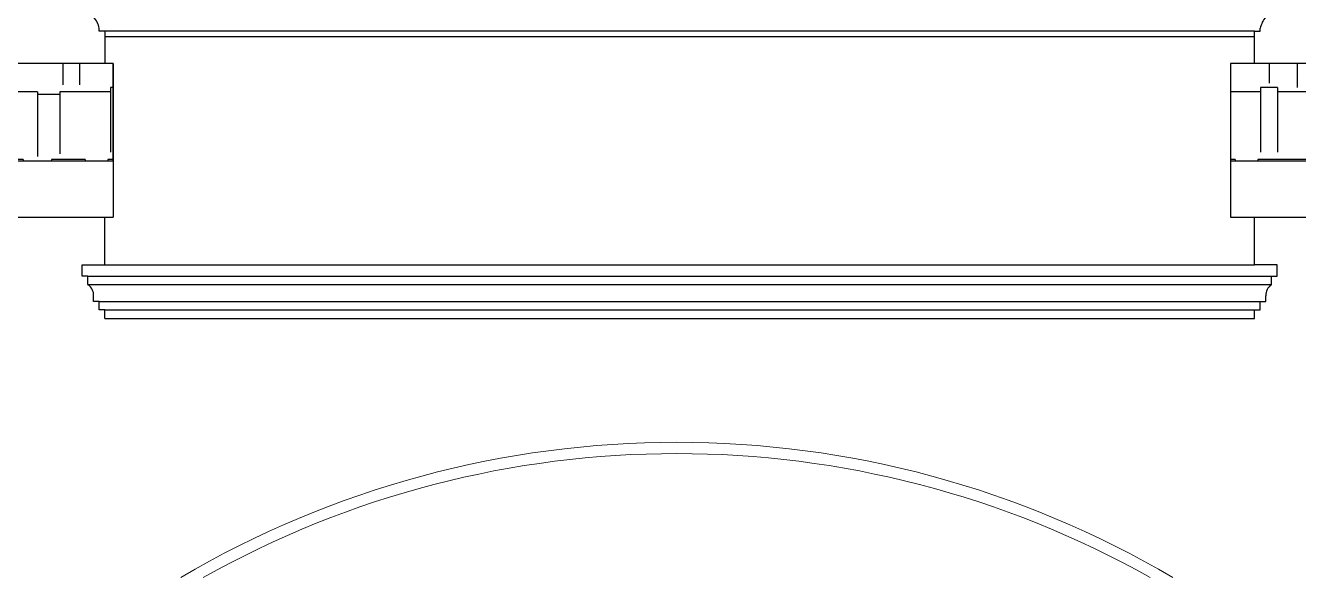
# Model space of a CAD drawing. Header units: inches. Extents: x 3672 to 10975, y -27382 to -746.
# Drawn here: x 4234.8 to 4347.7, y -26938.6 to -26889.6 of the extents above; entities that cross this region are included whole.
import ezdxf

# ---------------------------------------------------------------- set-up
doc = ezdxf.new("R2010")
doc.units = ezdxf.units.IN
doc.header["$LTSCALE"] = 17
doc.header["$MEASUREMENT"] = 0
doc.layers.add('25 BOT BAR', color=12, linetype='Continuous', lineweight=25)
doc.layers.add('WINDOW FRAME', color=161, linetype='Continuous', lineweight=20)
pattern_1 = [(180, (-9844.4504, -5697.4846), (-12.75, -6), [3, -2.5, 3.5, -1.5, 4.5, -2]), (180, (-9847.4504, -5697.7346), (-12.75, -6), [2.5, -9.5, 2, -3]), (180, (-9853.4504, -5697.1096), (-12.75, -6), [1.5, -15.5]), (270, (-9844.4504, -5697.4846), (4.25, -6), [5.75, -18.25]), (270, (-9847.4504, -5697.4846), (4.25, -6), [5.625, -18.375]), (270, (-9849.9504, -5697.4846), (4.25, -6), [5.25, -18.75]), (270, (-9853.4504, -5697.1096), (4.25, -6), [5.75, -18.25]), (270, (-9854.9504, -5697.1096), (4.25, -6), [5.75, -18.25]), (270, (-9859.4504, -5697.4846), (4.25, -6), [5.5, -18.5])]

msp = doc.modelspace()

# ---------------------------------------------------------------- hatches: boundary and pattern name
at = {"layer": '25 BOT BAR'}
h = msp.add_hatch(dxfattribs=at)
h.set_pattern_fill('AR-RSHKE', color=8, scale=0.5, angle=180)
h.set_pattern_definition(pattern_1)
h.paths.add_polyline_path([(4220.02, -26892.97), (4220.02, -26895.85), (4226.02, -26901.6), (4242.52, -26901.6), (4242.52, -26892.97)])
h = msp.add_hatch(dxfattribs=at)
h.set_pattern_fill('AR-RSHKE', color=8, scale=0.5, angle=180)
h.set_pattern_definition(pattern_1)
h.paths.add_polyline_path([(4341.65, -26892.97), (4341.65, -26901.6), (4397.78, -26901.6), (4381.78, -26892.97)])

# ---------------------------------------------------------------- linework, layer by layer
for p, q in [((4241.28, -26890.1), (4241.28, -26889.85)), ((4241.78, -26890.1), (4241.28, -26890.1)), ((4343.78, -26890.1), (4241.78, -26890.1)), ((4241.78, -26890.1), (4241.78, -26892.97)), ((4343.78, -26892.97), (4343.78, -26890.1)), ((4343.78, -26890.1), (4344.28, -26890.1)), ((4344.28, -26890.1), (4344.28, -26889.85)), ((4343.78, -26890.6), (4241.78, -26890.6)), ((4242.52, -26892.97), (4242.52, -26906.6)), ((4341.65, -26892.97), (4341.65, -26901.6)), ((3996.78, -26901.6), (4242.52, -26901.6)), ((3996.78, -26901.6), (4242.52, -26901.6)), ((4341.65, -26901.6), (4381.78, -26901.6)), ((4341.65, -26901.6), (4341.65, -26906.6)), ((3996.78, -26906.6), (4242.52, -26906.6)), ((4221.47, -26906.6), (4242.52, -26906.6)), ((4241.78, -26910.85), (4241.78, -26906.6)), ((4341.65, -26906.6), (4419.78, -26906.6)), ((4343.78, -26910.85), (4343.78, -26906.6)), ((4239.78, -26911.85), (4239.78, -26910.85)), ((4239.78, -26910.85), (4241.78, -26910.85)), ((4240.28, -26911.85), (4239.78, -26911.85)), ((4240.28, -26911.85), (4345.28, -26911.85)), ((4240.28, -26912.6), (4240.28, -26911.85)), ((4241.78, -26910.85), (4343.78, -26910.85)), ((4345.78, -26910.85), (4343.78, -26910.85)), ((4345.28, -26912.6), (4345.28, -26911.85)), ((4345.28, -26911.85), (4345.78, -26911.85)), ((4345.78, -26911.85), (4345.78, -26910.85)), ((4240.28, -26912.6), (4345.28, -26912.6)), ((4240.78, -26914.1), (4240.78, -26913.6)), ((4241.28, -26914.1), (4240.78, -26914.1)), ((4241.28, -26914.1), (4344.28, -26914.1)), ((4241.28, -26914.85), (4241.28, -26914.1)), ((4344.28, -26914.85), (4344.28, -26914.1)), ((4344.28, -26914.1), (4344.78, -26914.1)), ((4344.78, -26914.1), (4344.78, -26913.6)), ((4241.78, -26914.85), (4241.28, -26914.85)), ((4241.78, -26914.85), (4343.78, -26914.85)), ((4241.78, -26915.6), (4241.78, -26914.85)), ((4343.78, -26915.6), (4343.78, -26914.85)), ((4343.78, -26914.85), (4344.28, -26914.85)), ((4241.78, -26915.6), (4343.78, -26915.6))]:
    msp.add_line(p, q, dxfattribs=at)
for points in [[(4220.02, -26892.97), (4220.02, -26895.85), (4226.02, -26901.6), (4242.52, -26901.6), (4242.52, -26892.97), (4220.02, -26892.97)], [(4341.65, -26892.97), (4341.65, -26901.6), (4397.78, -26901.6), (4381.78, -26892.97), (4341.65, -26892.97)]]:
    msp.add_lwpolyline(points, dxfattribs=at)
for centre, radius, start, end in [((4239.31, -26890.21), 2.01, 10.3819, 42.7482), ((4346.26, -26890.21), 2.01, 137.2518, 169.6181), ((4239.74, -26913.5), 1.05, 354.5056, 58.6245), ((4345.83, -26913.5), 1.05, 121.3755, 185.4944)]:
    msp.add_arc(centre, radius, start, end, dxfattribs=at)
at = {"layer": 'WINDOW FRAME'}
for radius, start, end in [(86.67, 59.4898, 120.5102), (85.67, 60.6446, 119.3554)]:
    msp.add_arc((4292.52, -27013.26), radius, start, end, dxfattribs=at)

doc.saveas('drawing.dxf')
